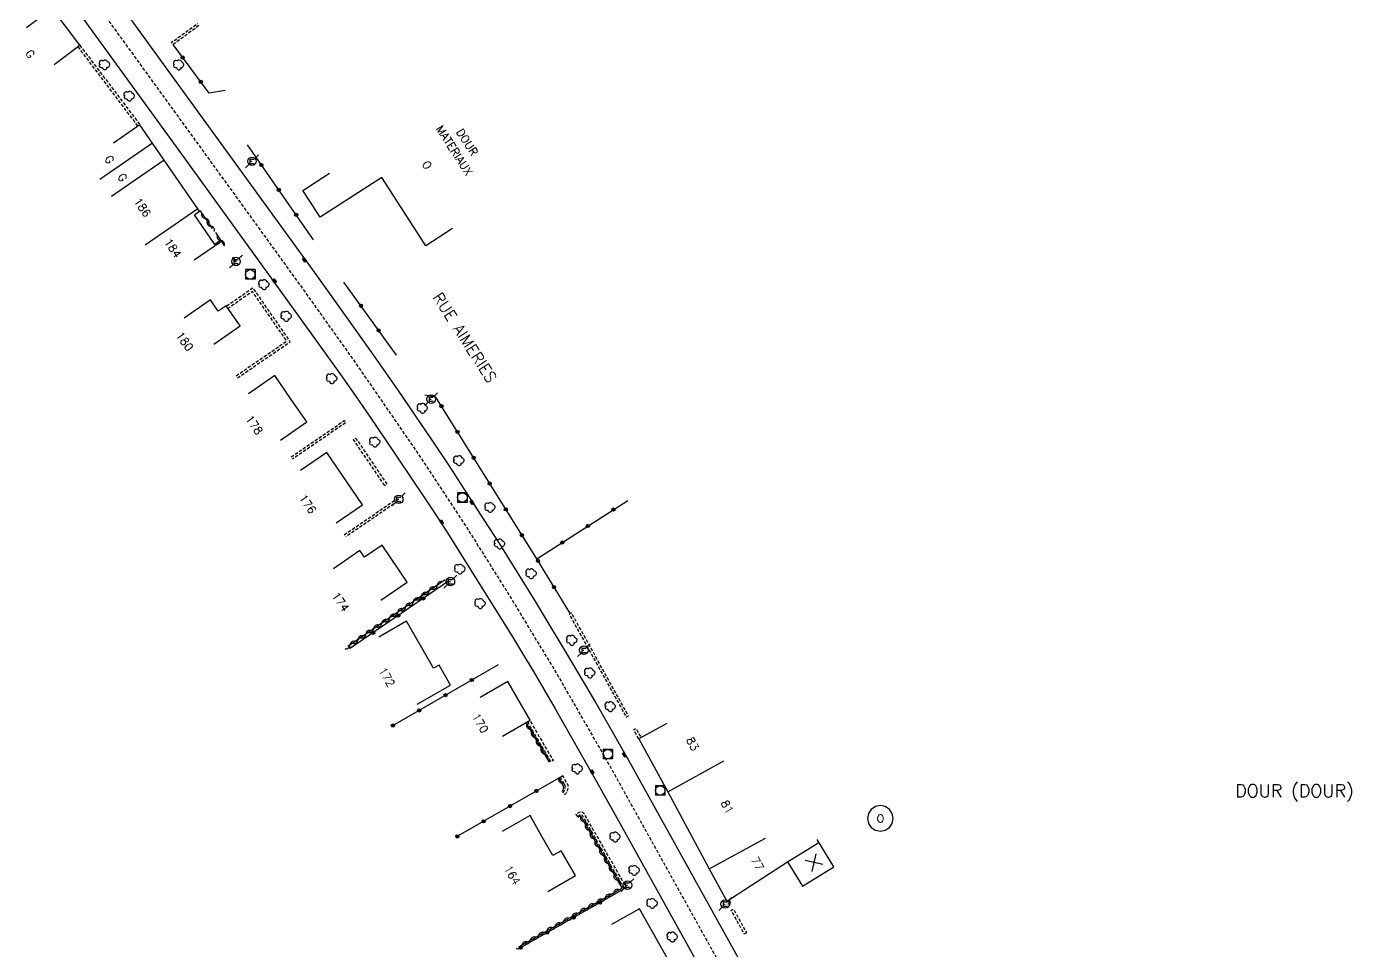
# Model space of a CAD drawing. Header units: millimetres. Extents: x 108000 to 109000, y 121000 to 122000.
# Drawn here: x 108774.8 to 108981.7, y 121461.1 to 121605.4 of the extents above; entities that cross this region are included whole.
import ezdxf
from ezdxf.enums import TextEntityAlignment as Align

# ---------------------------------------------------------------- set-up
doc = ezdxf.new("R2010")
doc.units = ezdxf.units.MM
doc.linetypes.add('DASHED', pattern=[0.75, 0.5, -0.25])
doc.layers.get('0').update_dxf_attribs({"linetype": 'CONTINUOUS'})
for name, color, linetype in [('W0001', 6, 'DASHED'), ('W0008', 7, 'CONTINUOUS'), ('W0100', 7, 'CONTINUOUS'), ('W0112', 1, 'DASHED'), ('W0300', 7, 'CONTINUOUS'), ('W0310', 3, 'CONTINUOUS'), ('W0322', 7, 'CONTINUOUS'), ('W0400', 7, 'CONTINUOUS'), ('W0420', 7, 'CONTINUOUS'), ('W0471', 7, 'CONTINUOUS'), ('W0980', 7, 'CONTINUOUS'), ('W0984', 7, 'CONTINUOUS'), ('W0989', 7, 'CONTINUOUS'), ('W0991', 7, 'CONTINUOUS'), ('W1102', 7, 'CONTINUOUS')]:
    doc.layers.add(name, color=color, linetype=linetype)
doc.styles.get("Standard").update_dxf_attribs({"font": 'romans.shx', "width": 0.85})

# ---------------------------------------------------------------- blocks, each defined once
blk = doc.blocks.new('t310o')
at = {"color": 0, "linetype": 'Continuous'}
for centre, start, end in [((-0.5, 0.38), 216.8699, 323.1304), ((0.5, -0.37), 36.8699, 143.1303)]:
    blk.add_arc(centre, 0.625, start, end, dxfattribs=at)
blk = doc.blocks.new('t322o')
at = {"color": 0, "linetype": 'Continuous'}
for radius in [0.25, 0.15]:
    blk.add_circle((0, 0), radius, dxfattribs=at)
blk = doc.blocks.new('T471')
for p, q in [((-0.333334, 0.333334), (-0.333334, -0.333334)), ((-0.333334, 0.333334), (0.333334, 0.333334)), ((-0.333334, 0), (0, 0)), ((0.500001, 0.500001), (1.000002, 1.000002)), ((-0.500001, -0.500001), (-1.000002, -1.000002)), ((-0.333334, -0.333334), (0.333334, -0.333334))]:
    blk.add_line(p, q)
blk.add_ellipse((0, 0), major_axis=(0.471405, 0.471405), ratio=1, start_param=5.4977871438, end_param=11.780972451)
blk = doc.blocks.new('T300')
for p, q in [((-0.8, 0.51), (-0.86, 0.34)), ((-0.86, 0.34), (-0.86, 0.17)), ((-0.86, 0.17), (-0.74, 0.06)), ((-0.69, 0.63), (-0.8, 0.51)), ((-0.8, -0.06), (-0.74, 0.06)), ((-0.74, 0.06), (-0.69, 0.11)), ((-0.57, 0.69), (-0.69, 0.63)), ((-0.46, 0.69), (-0.57, 0.69)), ((-0.29, 0.63), (-0.46, 0.69)), ((-0.29, 0.63), (-0.17, 0.74)), ((-0.23, 0.57), (-0.29, 0.63)), ((-0.17, 0.74), (-0.06, 0.8)), ((-0.06, 0.8), (0.06, 0.8)), ((0.06, 0.8), (0.23, 0.74)), ((0.23, 0.74), (0.34, 0.63)), ((0.34, 0.63), (0.4, 0.51)), ((0.46, 0.46), (0.34, 0.46)), ((0.4, 0.51), (0.4, 0.46)), ((0.57, 0.4), (0.46, 0.46)), ((0.57, 0.4), (0.69, 0.29)), ((0.69, 0.29), (0.74, 0.17)), ((0.74, 0.06), (0.69, -0.17)), ((0.74, 0.17), (0.74, 0.06)), ((-0.8, -0.17), (-0.8, -0.06)), ((-0.8, -0.23), (-0.8, -0.17)), ((-0.74, -0.34), (-0.8, -0.23)), ((-0.69, -0.4), (-0.74, -0.34)), ((-0.51, -0.46), (-0.69, -0.4)), ((-0.4, -0.46), (-0.51, -0.46)), ((-0.4, -0.46), (-0.34, -0.46)), ((-0.34, -0.46), (-0.34, -0.4)), ((-0.34, -0.51), (-0.34, -0.46)), ((-0.29, -0.63), (-0.34, -0.51)), ((-0.17, -0.74), (-0.29, -0.63)), ((-0.06, -0.8), (-0.17, -0.74)), ((0.06, -0.8), (-0.06, -0.8)), ((0.17, -0.74), (0.06, -0.8)), ((0.23, -0.69), (0.17, -0.74)), ((0.29, -0.46), (0.23, -0.46)), ((0.29, -0.63), (0.23, -0.69)), ((0.46, -0.4), (0.29, -0.46)), ((0.34, -0.51), (0.29, -0.63)), ((0.34, -0.51), (0.34, -0.46)), ((0.57, -0.34), (0.46, -0.4)), ((0.63, -0.29), (0.57, -0.34)), ((0.69, -0.17), (0.63, -0.29))]:
    blk.add_line(p, q)
blk = doc.blocks.new('T400')
for p, q in [((-0.15, 0.3), (0.15, 0.3)), ((-0.15, -0.25), (-0.15, 0.3)), ((-0.15, 0.15), (0.15, 0.15)), ((-0.15, 0), (0.15, 0)), ((0.15, 0.3), (0.15, -0.25)), ((-0.15, -0.15), (0.15, -0.15)), ((-0.15, -0.25), (-0.15, -0.3)), ((-0.15, -0.3), (0.15, -0.3)), ((0.15, -0.3), (0.15, -0.25))]:
    blk.add_line(p, q)
blk = doc.blocks.new('T420')
for p, q in [((0.75, 0.75), (-0.75, 0.75)), ((-0.75, 0.75), (-0.75, -0.75)), ((0.75, 0.75), (0.75, -0.75)), ((0.75, -0.75), (-0.75, -0.75))]:
    blk.add_line(p, q)
blk.add_ellipse((0, 0), major_axis=(-0.53, 0.53), ratio=1, start_param=3.926991, end_param=10.210176)
blk = doc.blocks.new('t991o')
at = {"color": 0, "linetype": 'Continuous'}
for p, q in [((-1, 1), (1, -1)), ((-1, -1), (1, 1))]:
    blk.add_line(p, q, dxfattribs=at)

msp = doc.modelspace()

# ---------------------------------------------------------------- linework, layer by layer
at = {"layer": 'W0001', "flags": 128}
msp.add_lwpolyline([(108783.69, 121611.72), (108791.44, 121601.04), (108799.72, 121589.61), (108809.53, 121576.08), (108818.88, 121563.14), (108826.27, 121552.76), (108836.01, 121538.62), (108843.36, 121527.47), (108849.64, 121517.49), (108857.52, 121504.52), (108866.14, 121489.53), (108877.65, 121468.81), (108887.23, 121451.54), (108895.71, 121436.16), (108903.72, 121421.64), (108910.05, 121410.14), (108916.91, 121396.6), (108924.14, 121381.01), (108926.54, 121375.3), (108929.19, 121368.69), (108930.6, 121365.09), (108932.71, 121359.11), (108934.47, 121353.34), (108935.39, 121347.83), (108935.79, 121342.81)], dxfattribs=at)
at = {"layer": 'W0008', "flags": 128}
for points in [[(108889.55, 121453.53), (108868.61, 121491.26), (108868.45, 121491.54), (108863.55, 121500.13), (108862.97, 121501.13), (108859.17, 121507.54), (108855.98, 121512.88), (108854.48, 121515.34), (108848.87, 121524.36), (108848.71, 121524.62), (108846.3, 121528.4), (108843.64, 121532.52), (108840.79, 121536.87), (108838.16, 121540.81), (108835.5, 121544.75), (108832.84, 121548.62), (108829.35, 121553.62), (108825.93, 121558.45), (108820.17, 121566.49), (108816.49, 121571.6), (108786.03, 121613.59)], [(108781.35, 121609.84), (108799, 121585.5), (108813.71, 121565.18), (108821.45, 121554.4), (108823.83, 121551.1), (108826.18, 121547.77), (108828.49, 121544.42), (108830.77, 121541.04), (108836.96, 121531.82), (108838.71, 121529.19), (108840.42, 121526.54), (108845.52, 121518.47), (108850.56, 121510.36), (108852.28, 121507.54), (108853.97, 121504.71), (108855.64, 121501.86), (108857.29, 121499), (108863.83, 121487.53), (108867.99, 121480.08), (108880.88, 121456.82)]]:
    msp.add_lwpolyline(points, dxfattribs=at)
at = {"layer": 'W0100', "flags": 128}
for points in [[(108779.13, 121599.48), (108783.11, 121602.51), (108778.78, 121608.22), (108774.8, 121605.2)], [(108801, 121568.96), (108805.12, 121571.8), (108805.02, 121571.96), (108804.2, 121571.39), (108801.03, 121575.99), (108801.82, 121576.56), (108801.56, 121576.95), (108796.32, 121584.55), (108794.49, 121587.2), (108792.52, 121590.06), (108788.41, 121587.22)], [(108841.35, 121573.87), (108837.15, 121571.16), (108830.28, 121581.83), (108820.65, 121575.63), (108818.94, 121578.28), (108817.94, 121579.83), (108822.14, 121582.53)], [(108804.05, 121555.81), (108808.15, 121558.66), (108805.97, 121561.81), (108804.75, 121560.97), (108803.52, 121562.75), (108799.41, 121559.9)], [(108814.48, 121540.81), (108818.57, 121543.68), (108816.11, 121547.19), (108813.57, 121550.9), (108809.45, 121548.07)], [(108823.15, 121527.92), (108827.27, 121530.74), (108821.7, 121538.89), (108817.57, 121536.07)], [(108830.13, 121515.83), (108834.26, 121518.66), (108830.32, 121524.41), (108827.56, 121522.58), (108826.87, 121523.58), (108822.74, 121520.76)], [(108835.8, 121499.58), (108841.04, 121502.57), (108839.25, 121505.72), (108838.34, 121505.21), (108834.16, 121512.56), (108829.82, 121510.08)], [(108849.15, 121494.61), (108853.48, 121497.11), (108849.99, 121503.17), (108845.65, 121500.67)], [(108874.82, 121496.57), (108870.44, 121494.17), (108874.95, 121485.94), (108881.43, 121473.89), (108884.19, 121468.84), (108893.63, 121474.97), (108896.01, 121471.17), (108900.91, 121474.23), (108898.26, 121478.47)], [(108856.21, 121470.36), (108860.56, 121472.83), (108858.32, 121476.73), (108856.98, 121475.98), (108855.03, 121479.43), (108853.46, 121482.2), (108849.11, 121479.73)], [(108887.71, 121431.25), (108892.08, 121433.69), (108887.28, 121442.26), (108884.52, 121447.3), (108882.58, 121446.48), (108881.07, 121449.14), (108879.69, 121451.59), (108878.16, 121454.29), (108875.86, 121458.24), (108870.51, 121467.67), (108866.16, 121465.2)]]:
    msp.add_lwpolyline(points, dxfattribs=at)
at = {"layer": 'W0112', "flags": 128}
for points in [[(108801.72, 121605.55), (108797.69, 121602.6), (108797.42, 121602.97), (108797.74, 121603.21), (108797.78, 121603.16), (108801.49, 121605.88)], [(108782.8, 121602.26), (108792.19, 121589.83)], [(108783.11, 121602.51), (108792.52, 121590.06)], [(108807.75, 121550.55), (108816, 121556.2), (108810.19, 121564.6), (108806.03, 121561.71)], [(108807.53, 121550.88), (108815.44, 121556.3), (108810.09, 121564.04), (108806.26, 121561.38)], [(108816.12, 121538.2), (108824.43, 121543.88), (108824.65, 121543.55), (108816.34, 121537.87)], [(108824.43, 121526.05), (108832.67, 121531.69), (108832.89, 121531.36), (108824.65, 121525.72)], [(108870.44, 121494.17), (108869.63, 121495.62), (108869.98, 121495.81), (108870.79, 121494.36)], [(108884.52, 121469.06), (108884.83, 121468.5), (108884.47, 121468.31), (108884.19, 121468.84)]]:
    msp.add_lwpolyline(points, dxfattribs=at)
for points in [[(108830.74, 121533.75), (108825.87, 121540.92), (108826.21, 121541.15), (108831.07, 121533.97)], [(108859.91, 121513.85), (108859.56, 121513.66), (108868.46, 121497.58), (108868.81, 121497.78)], [(108856.69, 121490.62), (108853.13, 121496.72), (108853.48, 121496.92), (108857.04, 121490.82)], [(108858.59, 121485.8), (108858.79, 121486), (108858.89, 121486.34), (108858.93, 121486.59), (108858.94, 121486.85), (108858.92, 121486.91), (108858.18, 121488.23), (108858.53, 121488.43), (108859.27, 121487.1), (108859.32, 121486.98), (108859.34, 121486.85), (108859.33, 121486.55), (108859.28, 121486.26), (108859.16, 121485.84), (108859.09, 121485.73), (108858.88, 121485.51)], [(108860.83, 121482.05), (108861.17, 121482.29), (108861.19, 121482.3), (108861.43, 121482.38), (108861.56, 121482.28), (108868.15, 121470.77), (108868.5, 121470.97), (108861.89, 121482.5), (108861.76, 121482.64), (108861.59, 121482.75), (108861.46, 121482.78), (108861.32, 121482.77), (108861.05, 121482.68), (108860.94, 121482.62), (108860.6, 121482.37)], [(108887.25, 121463.88), (108886.9, 121463.69), (108884.87, 121467.43), (108885.22, 121467.62)]]:
    msp.add_lwpolyline(points, close=True, dxfattribs=at)
at = {"layer": 'W0310', "flags": 128}
for points in [[(108801.88, 121576.68), (108803.79, 121573.9)], [(108804.31, 121573.27), (108805.62, 121571.27)], [(108806.98, 121569.4), (108807.52, 121568.72)], [(108840.17, 121519.01), (108824.99, 121508.62)], [(108856.46, 121490.53), (108852.83, 121496.73)], [(108858.41, 121485.97), (108858.57, 121486.13), (108858.65, 121486.4), (108858.68, 121486.6), (108858.69, 121486.81), (108857.97, 121488.1)], [(108867.82, 121470.85), (108861.46, 121481.94), (108861.37, 121482.13), (108861.24, 121482.13), (108860.93, 121481.91)], [(108867.81, 121470.87), (108851.64, 121461.68)]]:
    msp.add_lwpolyline(points, dxfattribs=at)
at = {"layer": 'W0322', "flags": 128}
for points in [[(108805.85, 121595.43), (108803.34, 121595), (108797.69, 121602.6)], [(108819.64, 121572.11), (108809.29, 121586.94)], [(108832.57, 121554.09), (108824.37, 121565.52)], [(108859.66, 121513.87), (108854.49, 121522.28), (108838.72, 121547.54), (108837, 121547.86)], [(108854.49, 121522.28), (108868.69, 121531.43)], [(108840.7, 121518.8), (108825.26, 121508.23)], [(108848.48, 121505.75), (108831.95, 121496.23)], [(108858.54, 121488.43), (108841.87, 121478.83)], [(108868.5, 121470.97), (108851.76, 121461.46)]]:
    msp.add_lwpolyline(points, dxfattribs=at)
at = {"layer": 'W1102', "flags": 128}
for points in [[(108794.49, 121587.2), (108786.26, 121581.52)], [(108796.32, 121584.55), (108788.08, 121578.88)], [(108801.56, 121576.95), (108793.33, 121571.28)], [(108874.95, 121485.94), (108883.72, 121490.74)], [(108881.43, 121473.89), (108890.21, 121478.67)], [(108893.63, 121474.97), (108898.54, 121478.03)]]:
    msp.add_lwpolyline(points, dxfattribs=at)
msp.add_lwpolyline([(108910.16, 121481.76), (108910, 121482.52), (108909.57, 121483.17), (108908.92, 121483.61), (108908.16, 121483.76), (108907.39, 121483.61), (108906.74, 121483.17), (108906.31, 121482.52), (108906.16, 121481.76), (108906.31, 121480.99), (108906.74, 121480.34), (108907.39, 121479.91), (108908.16, 121479.76), (108908.92, 121479.91), (108909.57, 121480.34), (108910, 121480.99)], close=True, dxfattribs=at)

# ---------------------------------------------------------------- block references
at = {"layer": 'W0300'}
for p in [(108787.02, 121599.43), (108798.6, 121599.42), (108790.88, 121594.54), (108811.91, 121565.11), (108815.39, 121560.16), (108822.5, 121550.44), (108836.65, 121545.79), (108829.22, 121540.52), (108842.36, 121537.62), (108847.22, 121530.32), (108848.71, 121524.62), (108842.51, 121520.68), (108853.65, 121519.97), (108845.67, 121515.31), (108859.99, 121509.58), (108862.8, 121504.47), (108866, 121499.21), (108860.84, 121489.5), (108866.74, 121478.85), (108869.74, 121473.64), (108872.53, 121468.48), (108875.69, 121463.25)]:
    msp.add_blockref('T300', p, dxfattribs=at)
at = {"layer": 'W0310'}
for p, rotation in [((108802.73, 121575.45), 304.5614527453108), ((108803.58, 121574.21), 304.5614527453108), ((108805.13, 121572.01), 303.1982847287219), ((108837.7, 121517.32), 214.3820778131598), ((108838.94, 121518.17), 214.3820778131598), ((108835.22, 121515.63), 214.3820778131598), ((108836.46, 121516.47), 214.3820778131598), ((108831.51, 121513.08), 214.3820778131598), ((108832.75, 121513.93), 214.3820778131598), ((108833.99, 121514.78), 214.3820778131598), ((108829.03, 121511.39), 214.3820778131598), ((108830.27, 121512.24), 214.3820778131598), ((108825.32, 121508.85), 214.3820778131598), ((108826.56, 121509.7), 214.3820778131598), ((108827.8, 121510.54), 214.3820778131598), ((108853.43, 121495.71), 120.30060308956), ((108854.19, 121494.41), 120.30060308956), ((108854.95, 121493.12), 120.30060308956), ((108855.7, 121491.82), 120.30060308956), ((108858.41, 121487.31), 119.1994201996176), ((108861.85, 121481.26), 119.8291554339579), ((108862.6, 121479.96), 119.8291554339579), ((108863.34, 121478.66), 119.8291554339579), ((108864.09, 121477.36), 119.8291554339579), ((108864.84, 121476.06), 119.8291554339579), ((108865.58, 121474.76), 119.8291554339579), ((108866.33, 121473.46), 119.8291554339579), ((108867.07, 121472.15), 119.8291554339579), ((108865.2, 121469.39), 209.6108999814921), ((108866.51, 121470.13), 209.6108999814921), ((108862.59, 121467.9), 209.6108999814921), ((108863.9, 121468.64), 209.6108999814921), ((108858.68, 121465.68), 209.6108999814921), ((108859.99, 121466.42), 209.6108999814921), ((108861.29, 121467.16), 209.6108999814921), ((108854.77, 121463.46), 209.6108999814921), ((108856.07, 121464.2), 209.6108999814921), ((108857.38, 121464.94), 209.6108999814921), ((108852.16, 121461.97), 209.6108999814921), ((108853.47, 121462.71), 209.6108999814921)]:
    msp.add_blockref('t310o', p, dxfattribs=dict(at, rotation=rotation))
at = {"layer": 'W0322'}
for p, rotation in [((108799.19, 121600.58), 126.6371860160021), ((108802.02, 121596.77), 126.6371860160021), ((108811.48, 121583.8), 124.9156556122468), ((108814.2, 121579.9), 124.9156556122468), ((108816.92, 121576.01), 124.9156556122468), ((108827.03, 121561.81), 125.6779861508887), ((108829.8, 121557.95), 125.6779861508887), ((108839.6, 121546.14), 121.9775479591222), ((108842.11, 121542.11), 121.9775479591222), ((108844.63, 121538.08), 121.9775479591222), ((108847.14, 121534.05), 121.9775479591222), ((108849.66, 121530.02), 121.9775479591222), ((108866.47, 121530), 32.78382986619749), ((108852.17, 121525.99), 121.9775479591222), ((108862.48, 121527.42), 32.78382986619749), ((108858.48, 121524.85), 32.78382986619749), ((108854.69, 121521.96), 121.5816960177442), ((108857.18, 121517.91), 121.5816960177442), ((108836.78, 121516.12), 214.3820778131252), ((108832.86, 121513.44), 214.3820778131252), ((108828.94, 121510.75), 214.3820778131252), ((108844.36, 121503.38), 209.9375104252694), ((108840.24, 121501.01), 209.9375104252694), ((108836.13, 121498.63), 209.9375104252694), ((108832.01, 121496.26), 209.9375104252694), ((108854.43, 121486.06), 209.9375104252946), ((108850.31, 121483.69), 209.9375104252946), ((108846.19, 121481.32), 209.9375104252946), ((108842.08, 121478.95), 209.9375104252946), ((108864.37, 121468.62), 209.6108999815019), ((108860.24, 121466.28), 209.6108999815019), ((108856.11, 121463.93), 209.6108999815019), ((108851.98, 121461.58), 209.6108999815019)]:
    msp.add_blockref('t322o', p, dxfattribs=dict(at, rotation=rotation))
at = {"layer": 'W0400'}
for p, rotation in [((108818.21, 121568.97), 215.8146362233371), ((108813.52, 121565.7), 35.90476313915047), ((108844.37, 121531.11), 212.9404263809251), ((108839.63, 121528.05), 32.9127243199156), ((108868.16, 121491.74), 29.6845511854356), ((108863.13, 121489.04), 29.67553294144362)]:
    msp.add_blockref('T400', p, dxfattribs=dict(at, rotation=rotation))
at = {"layer": 'W0420'}
for p in [(108809.74, 121566.7), (108842.87, 121531.87), (108865.59, 121491.8), (108873.76, 121486.13)]:
    msp.add_blockref('T420', p, dxfattribs=at)
at = {"layer": 'W0471'}
for p in [(108810.01, 121584.37), (108807.52, 121568.72), (108838, 121547.23), (108832.93, 121531.59), (108841, 121518.74), (108861.85, 121508.03), (108868.65, 121471.35), (108883.92, 121468.4)]:
    msp.add_blockref('T471', p, dxfattribs=at)
at = {"layer": 'W0991', "rotation": 211.9724305832906}
msp.add_blockref('t991o', (108897.78, 121474.87), dxfattribs=at)

# ---------------------------------------------------------------- texts
at = {"layer": 'W0980'}
msp.add_text('DOUR (DOUR)', height=2, dxfattribs=at).set_placement((108972.82, 121485.94), align=Align.MIDDLE)
at = {"layer": 'W0984'}
for s, p in [('MATERIAUX', (108841.62, 121586.06)), ('DOUR', (108843.63, 121587.35))]:
    msp.add_text(s, height=1.25, rotation=302.7838, dxfattribs=at).set_placement(p, align=Align.MIDDLE)
at = {"layer": 'W0989'}
msp.add_text('RUE AIMERIES', height=1.75, rotation=302.7838, dxfattribs=at).set_placement((108843.26, 121556.84), align=Align.MIDDLE)
at = {"layer": 'W0991'}
for s, rotation, p in [('G', 307.1848, (108775.37, 121601.13)), ('G', 304.5965, (108787.75, 121584.65)), ('O', 302.7838, (108837.34, 121583.8)), ('G', 304.5965, (108789.78, 121581.84)), ('186', 304.5846, (108792.9, 121577.18)), ('184', 304.5846, (108797.65, 121570.81)), ('180', 304.7793, (108799.5, 121556.26)), ('178', 305.0216, (108810.36, 121543.21)), ('176', 304.3821, (108818.71, 121530.86)), ('174', 304.3821, (108823.86, 121515.59)), ('172', 299.6731, (108831.07, 121503.84)), ('170', 299.9375, (108845.67, 121496.64)), ('83', 298.7043, (108878.84, 121493.4)), ('81', 298.7043, (108884.23, 121483.56)), ('77', 298.6052, (108888.96, 121474.71)), ('164', 299.5132, (108850.67, 121472.92))]:
    msp.add_text(s, height=1.25, rotation=rotation, dxfattribs=at).set_placement(p, align=Align.MIDDLE)
msp.add_text('O', height=1.25, dxfattribs=at).set_placement((108908.16, 121481.76), align=Align.MIDDLE)

doc.saveas('drawing.dxf')
